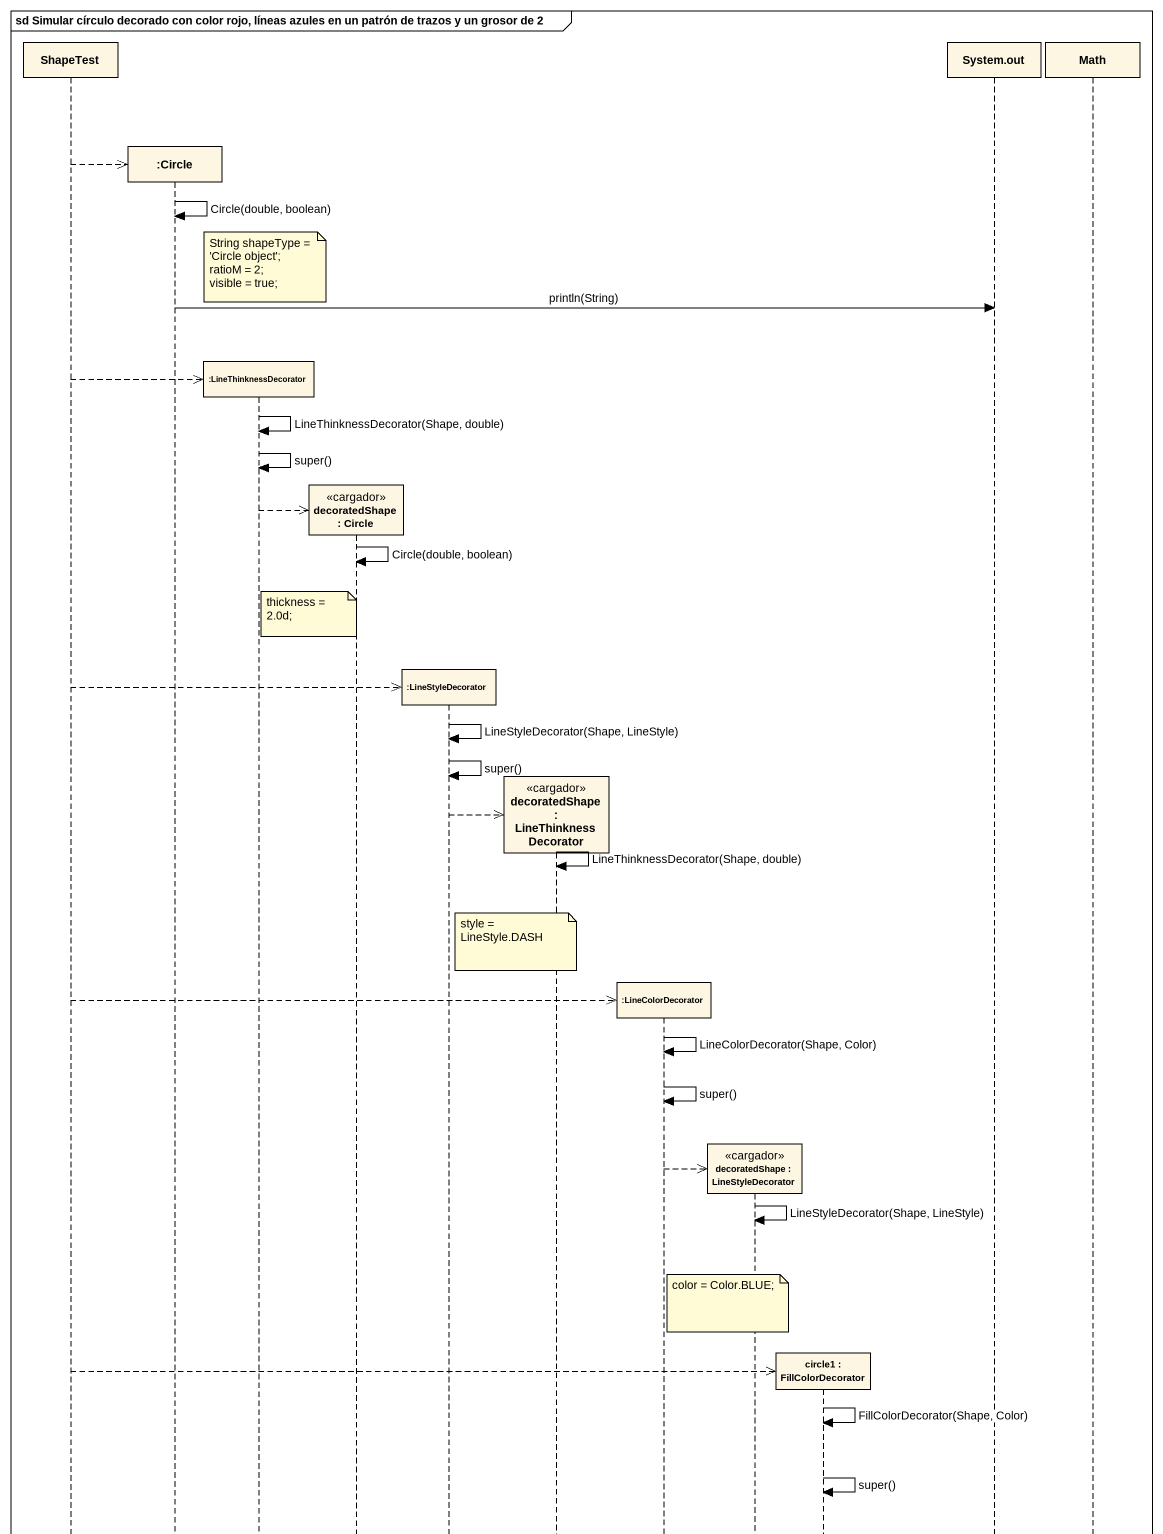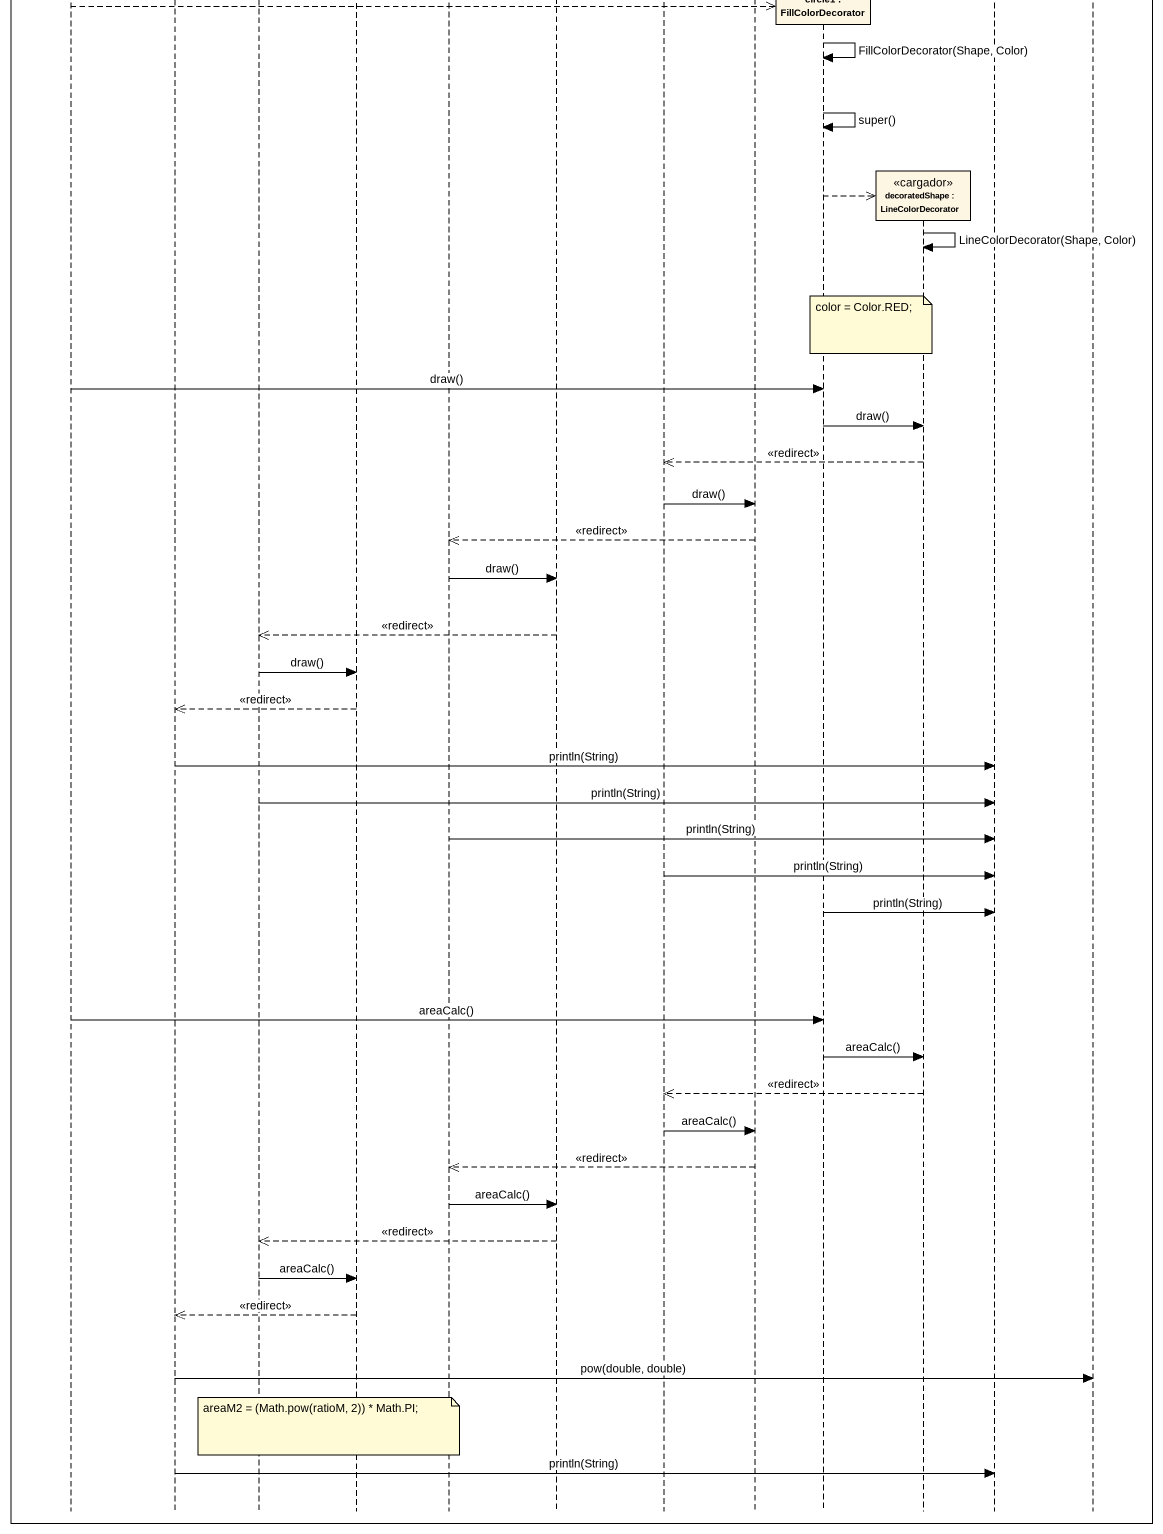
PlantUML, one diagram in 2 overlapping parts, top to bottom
@startuml
mainframe sd Simular círculo decorado con color rojo, líneas azules en un patrón de trazos y un grosor de 2
hide footbox
participant ShapeTest
participant ":Circle" as Circle_
participant ":LineThinknessDecorator" as LineThinknessDecorator
participant "decoratedShape : Circle" as decoratedShape <<cargador>>
participant ":LineStyleDecorator" as LineStyleDecorator
participant "decoratedShape : LineThinknessDecorator" as decoratedShape_2 <<cargador>>
participant ":LineColorDecorator" as LineColorDecorator
participant "decoratedShape : LineStyleDecorator" as decoratedShape_3 <<cargador>>
participant "circle1 : FillColorDecorator" as circle1
participant "decoratedShape : LineColorDecorator" as decoratedShape_4 <<cargador>>
participant "System.out" as System_out
participant Math

ShapeTest -->> Circle_ **
Circle_ -> Circle_ : Circle(double, boolean)
note over LineThinknessDecorator
  String shapeType = 'Circle object';
  ratioM = 2;
  visible = true;
end note
Circle_ -> System_out : println(String)
ShapeTest -->> LineThinknessDecorator **
LineThinknessDecorator -> LineThinknessDecorator : LineThinknessDecorator(Shape, double)
LineThinknessDecorator -> LineThinknessDecorator : super()
LineThinknessDecorator -->> decoratedShape **
decoratedShape -> decoratedShape : Circle(double, boolean)
note over decoratedShape : thickness = 2.0d;
ShapeTest -->> LineStyleDecorator **
LineStyleDecorator -> LineStyleDecorator : LineStyleDecorator(Shape, LineStyle)
LineStyleDecorator -> LineStyleDecorator : super()
LineStyleDecorator -->> decoratedShape_2 **
decoratedShape_2 -> decoratedShape_2 : LineThinknessDecorator(Shape, double)
note over decoratedShape_2 : style = LineStyle.DASH
ShapeTest -->> LineColorDecorator **
LineColorDecorator -> LineColorDecorator : LineColorDecorator(Shape, Color)
LineColorDecorator -> LineColorDecorator : super()
LineColorDecorator -->> decoratedShape_3 **
decoratedShape_3 -> decoratedShape_3 : LineStyleDecorator(Shape, LineStyle)
note over decoratedShape_3 : color = Color.BLUE;
ShapeTest -->> circle1 **
circle1 -> circle1 : FillColorDecorator(Shape, Color)
circle1 -> circle1 : super()
circle1 -->> decoratedShape_4 **
decoratedShape_4 -> decoratedShape_4 : LineColorDecorator(Shape, Color)
note over circle1 : color = Color.RED;
ShapeTest -> circle1 : draw()
circle1 -> decoratedShape_4 : draw()
decoratedShape_4 -->> LineColorDecorator : <<redirect>>
LineColorDecorator -> decoratedShape_3 : draw()
decoratedShape_3 -->> LineStyleDecorator : <<redirect>>
LineStyleDecorator -> decoratedShape_2 : draw()
decoratedShape_2 -->> LineThinknessDecorator : <<redirect>>
LineThinknessDecorator -> decoratedShape : draw()
decoratedShape -->> Circle_ : <<redirect>>
Circle_ -> System_out : println(String)
LineThinknessDecorator -> System_out : println(String)
LineStyleDecorator -> System_out : println(String)
LineColorDecorator -> System_out : println(String)
circle1 -> System_out : println(String)
ShapeTest -> circle1 : areaCalc()
circle1 -> decoratedShape_4 : areaCalc()
decoratedShape_4 -->> LineColorDecorator : <<redirect>>
LineColorDecorator -> decoratedShape_3 : areaCalc()
decoratedShape_3 -->> LineStyleDecorator : <<redirect>>
LineStyleDecorator -> decoratedShape_2 : areaCalc()
decoratedShape_2 -->> LineThinknessDecorator : <<redirect>>
LineThinknessDecorator -> decoratedShape : areaCalc()
decoratedShape -->> Circle_ : <<redirect>>
Circle_ -> Math : pow(double, double)
note over decoratedShape : areaM2 = (Math.pow(ratioM, 2)) * Math.PI;
Circle_ -> System_out : println(String)
@enduml
